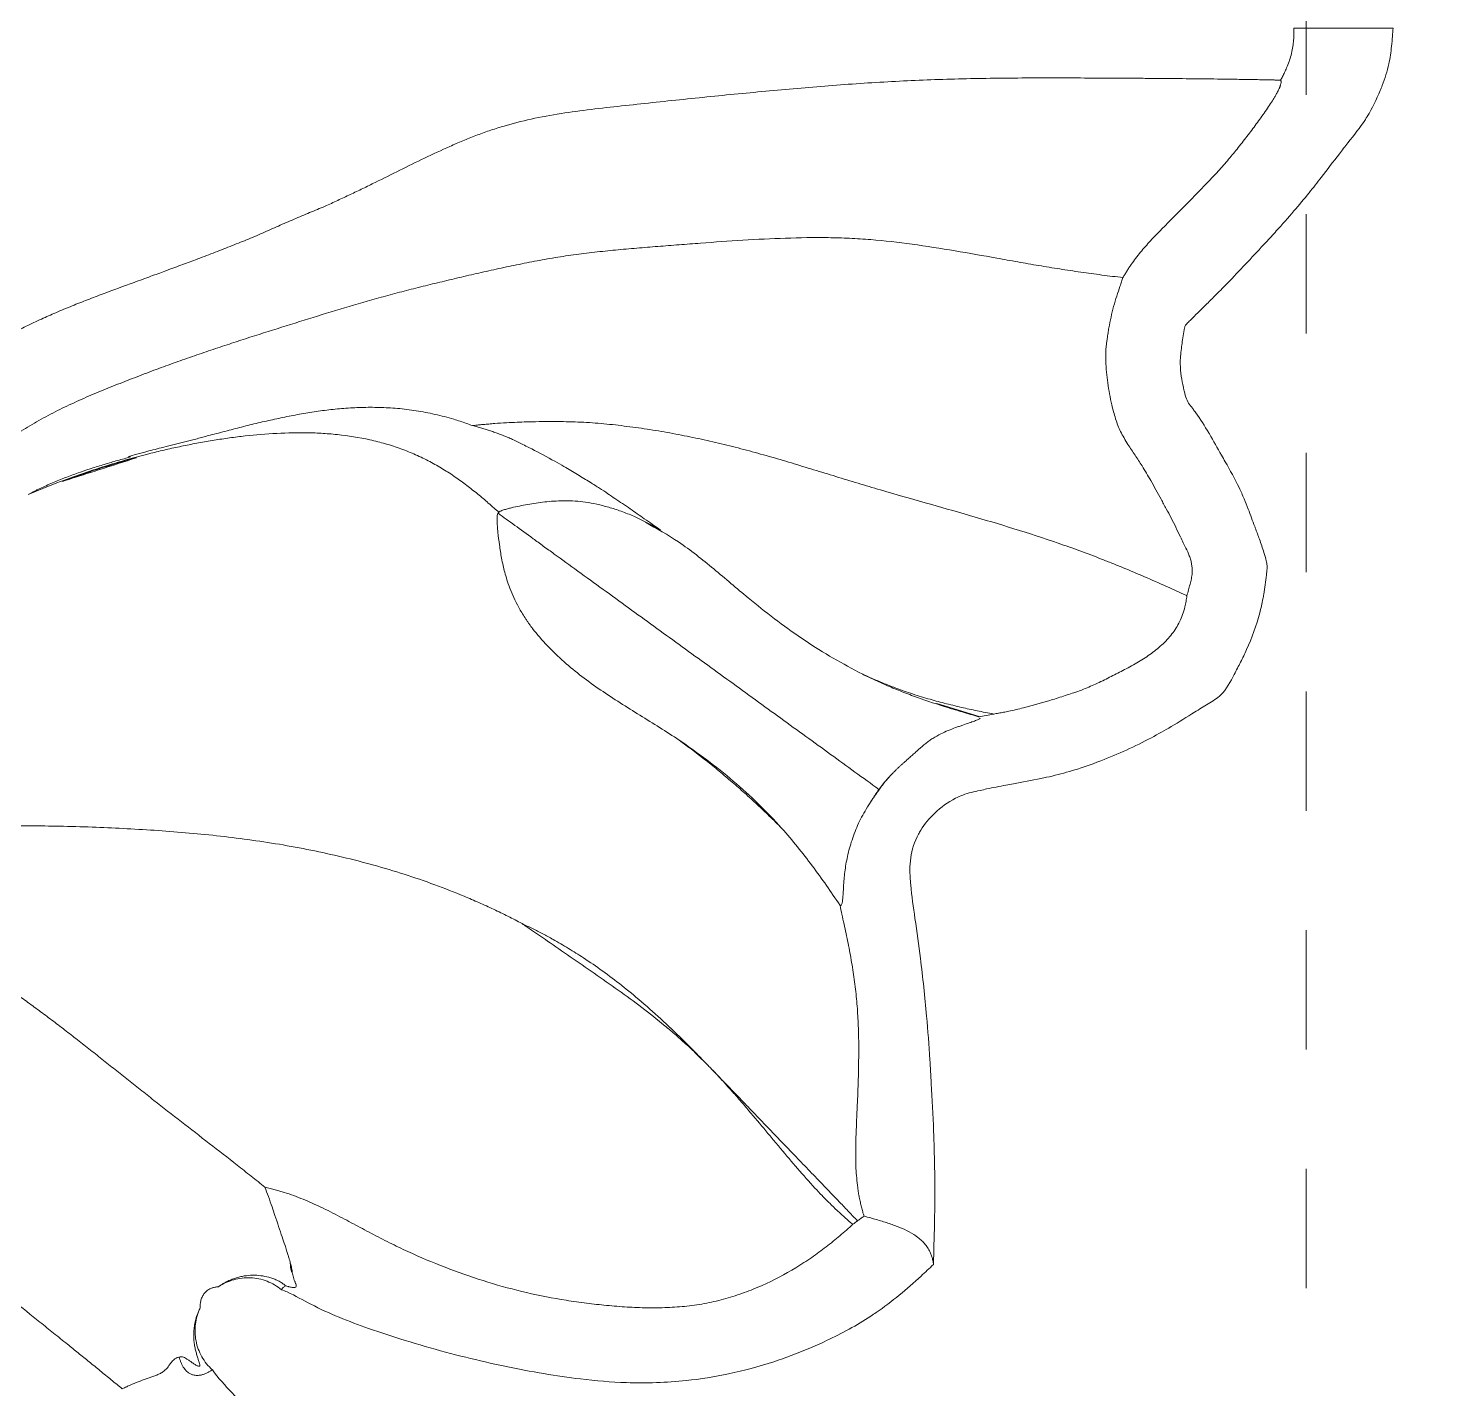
# Model space of a CAD drawing. Header units: millimetres. Extents: x 54 to 1314, y 20 to 614.
# Drawn here: x 416.038 to 417.217, y 187.23 to 188.37 of the extents above; entities that cross this region are included whole.
import ezdxf

# ---------------------------------------------------------------- set-up
doc = ezdxf.new("R2010")
doc.units = ezdxf.units.MM
doc.linetypes.add('CENTER2', pattern=[1.125, 0.75, -0.125, 0.125, -0.125])
for name, color, linetype, lineweight in [('A_РАЗМ.ОСНОВНЫЕ', 4, 'Continuous', 13), ('А_ШТУКАТУРКА ФАСАД', 7, 'Continuous', 15), ('ОСИ', 40, 'CENTER2', 18)]:
    doc.layers.add(name, color=color, linetype=linetype, lineweight=lineweight)

# ---------------------------------------------------------------- blocks, each defined once
blk = doc.blocks.new('Филенка')
at = {"layer": 'А_ШТУКАТУРКА ФАСАД', "lineweight": 9}
blk.add_line((-1.4905, 0.0506), (-1.526, 0.0396), dxfattribs=at)
at = {"layer": 'А_ШТУКАТУРКА ФАСАД', "lineweight": 15}
for radius in [3.1268, 2.8768]:
    blk.add_arc((0.6268, 0.6166), radius, 137.6514, 222.3486, dxfattribs=at)
at = {"layer": 'А_ШТУКАТУРКА ФАСАД', "lineweight": 9}
for points, degree in [([(-1.7899, 0.6166), (-1.8175, 0.6166), (-1.8452, 0.6166), (-1.8729, 0.6166)], 3), ([(-1.7779, 0.5667), (-1.7778, 0.5667), (-1.7778, 0.5667), (-1.7778, 0.5667)], 3), ([(-1.7779, 0.5667), (-1.7778, 0.5667), (-1.7778, 0.5667), (-1.7778, 0.5667)], 3), ([(-0.8149, 0.2572), (-0.8143, 0.2573), (-0.8137, 0.2574), (-0.8131, 0.2575)], 3), ([(-1.5259, 0.0392), (-1.5256, 0.0395)], 1), ([(-1.2989, -0.2528), (-1.2999, -0.2538), (-1.3009, -0.2548), (-1.3019, -0.2558)], 3), ([(-1.4203, -0.3859), (-1.4215, -0.3849), (-1.4228, -0.384), (-1.4241, -0.383)], 3)]:
    blk.add_open_spline(points, degree=degree, dxfattribs=at)
for points, knots in [([(-1.4878, -0.4195), (-1.488, -0.4083), (-1.489, -0.3809), (-1.489, -0.3437), (-1.4879, -0.3043), (-1.4864, -0.2745), (-1.4845, -0.2424), (-1.4819, -0.2074), (-1.4776, -0.1679), (-1.4726, -0.1313), (-1.4694, -0.1099), (-1.468, -0.093), (-1.4676, -0.0783), (-1.4723, -0.0638), (-1.4795, -0.0513), (-1.489, -0.0401), (-1.5017, -0.0307), (-1.5149, -0.0249), (-1.5238, -0.0229), (-1.5359, -0.0203), (-1.5452, -0.0185), (-1.5603, -0.0157), (-1.5717, -0.0136), (-1.5874, -0.0103), (-1.6043, -0.0059), (-1.6341, 0.0042), (-1.6625, 0.0173), (-1.6883, 0.0318), (-1.7038, 0.0416), (-1.7178, 0.0503), (-1.7315, 0.0584), (-1.7384, 0.0724), (-1.7452, 0.0853), (-1.7534, 0.1019), (-1.7598, 0.1197), (-1.7634, 0.1356), (-1.7653, 0.1461), (-1.7662, 0.1537), (-1.7672, 0.1618), (-1.7676, 0.1657), (-1.7664, 0.1712), (-1.7643, 0.1786), (-1.7612, 0.1877), (-1.7585, 0.1949), (-1.7553, 0.2033), (-1.7524, 0.2115), (-1.7481, 0.2224), (-1.7419, 0.2358), (-1.7353, 0.2479), (-1.7268, 0.2628), (-1.7223, 0.2709), (-1.7152, 0.2828), (-1.7109, 0.2897), (-1.7041, 0.2989), (-1.6997, 0.3042), (-1.6984, 0.3103), (-1.6971, 0.3158), (-1.6957, 0.3225), (-1.6947, 0.3304), (-1.6945, 0.3395), (-1.6952, 0.3462), (-1.6966, 0.3557), (-1.6975, 0.3616), (-1.6986, 0.3675), (-1.7006, 0.3694), (-1.7063, 0.375), (-1.7141, 0.3827), (-1.7243, 0.3928), (-1.7324, 0.401), (-1.7417, 0.4106), (-1.7526, 0.4222), (-1.7642, 0.4347), (-1.7772, 0.4488), (-1.7894, 0.4626), (-1.8019, 0.4776), (-1.8145, 0.4937), (-1.8252, 0.5077), (-1.8377, 0.5238), (-1.8459, 0.5339), (-1.8551, 0.5485), (-1.8597, 0.558), (-1.8656, 0.5729), (-1.8696, 0.5852), (-1.8715, 0.5991), (-1.8724, 0.6092), (-1.8727, 0.6142), (-1.8729, 0.6166)], [0.0134857, 0.0134857, 0.0134857, 0.0134857, 0.0383961, 0.0742828, 0.096119, 0.1258074, 0.1405451, 0.1675631, 0.2036312, 0.2286441, 0.2496525, 0.2516819, 0.2663195, 0.2818831, 0.2847681, 0.2982866, 0.3141235, 0.3190063, 0.3301525, 0.3342685, 0.3465107, 0.3511887, 0.3685452, 0.3721282, 0.3867491, 0.4071873, 0.4415592, 0.4556113, 0.4727827, 0.4825484, 0.4921238, 0.5073108, 0.5159219, 0.5245095, 0.5486707, 0.5575349, 0.560417, 0.5725453, 0.5744716, 0.5783882, 0.5813502, 0.5867596, 0.5953437, 0.6028966, 0.6037503, 0.6152961, 0.6221993, 0.6298354, 0.6480062, 0.6527425, 0.6678374, 0.6686375, 0.6834728, 0.6859329, 0.6938684, 0.6984981, 0.6995281, 0.7064549, 0.7137643, 0.7169888, 0.7266794, 0.7285593, 0.7383691, 0.7403083, 0.7413677, 0.744244, 0.7579655, 0.7657337, 0.7763933, 0.7834651, 0.7953823, 0.811743, 0.8214032, 0.8379184, 0.8526378, 0.8647352, 0.8832087, 0.8918544, 0.909974, 0.9120381, 0.9300825, 0.9334375, 0.9474723, 0.958533, 0.9646904, 0.9698079, 0.9698079, 0.9698079, 0.9698079]), ([(-1.7787, 0.5729), (-1.7792, 0.5739), (-1.7804, 0.576), (-1.7821, 0.5795), (-1.7839, 0.5836), (-1.7858, 0.5884), (-1.7875, 0.594), (-1.7888, 0.5996), (-1.7895, 0.6052), (-1.7899, 0.6108), (-1.7899, 0.6146), (-1.7899, 0.6166)], [0, 0, 0, 0, 0.076839, 0.160042, 0.249463, 0.375131, 0.500919, 0.633773, 0.74989, 0.870935, 1, 1, 1, 1]), ([(-1.7778, 0.5667), (-1.7779, 0.5669), (-1.7781, 0.5674), (-1.7783, 0.568), (-1.7785, 0.5687), (-1.7787, 0.5694), (-1.779, 0.5702), (-1.7791, 0.5713), (-1.7791, 0.5721), (-1.7789, 0.5726), (-1.7787, 0.5728), (-1.7787, 0.5729)], [0, 0, 0, 0, 0.062675, 0.125333, 0.188134, 0.251237, 0.373465, 0.500744, 0.7515, 0.872101, 1, 1, 1, 1]), ([(-1.7787, 0.5729), (-1.7776, 0.5729), (-1.7755, 0.573), (-1.7723, 0.5731), (-1.7689, 0.5731), (-1.7646, 0.5732), (-1.759, 0.5734), (-1.7502, 0.5735), (-1.7391, 0.5737), (-1.7215, 0.5739), (-1.6996, 0.5742), (-1.6778, 0.5743), (-1.6603, 0.5745), (-1.6428, 0.5746), (-1.6209, 0.5747), (-1.5946, 0.5748), (-1.5683, 0.5748), (-1.5419, 0.5746), (-1.5154, 0.5742), (-1.489, 0.5734), (-1.4626, 0.5723), (-1.4362, 0.5708), (-1.401, 0.5684), (-1.3571, 0.5646), (-1.3045, 0.5596), (-1.2609, 0.555), (-1.2264, 0.5513), (-1.2008, 0.5485), (-1.1755, 0.5451), (-1.1507, 0.5406), (-1.1308, 0.5355), (-1.1155, 0.5306), (-1.1043, 0.5265), (-1.0933, 0.5221), (-1.0789, 0.5159), (-1.0613, 0.5077), (-1.0406, 0.4974), (-1.0234, 0.4889), (-1.0096, 0.4821), (-0.9991, 0.4771), (-0.9903, 0.473), (-0.9833, 0.4697), (-0.9797, 0.468), (-0.9779, 0.4672)], [0, 0, 0, 0, 0.003664, 0.007499, 0.011508, 0.015695, 0.022965, 0.031376, 0.047064, 0.062758, 0.094152, 0.125548, 0.141246, 0.156945, 0.18834, 0.219733, 0.251132, 0.282545, 0.313936, 0.345308, 0.376671, 0.408031, 0.439394, 0.502147, 0.564852, 0.627221, 0.658384, 0.689631, 0.720823, 0.75244, 0.783447, 0.79887, 0.814276, 0.829687, 0.845117, 0.876049, 0.907062, 0.938097, 0.953601, 0.969089, 0.984556, 0.992336, 1, 1, 1, 1]), ([(-1.7779, 0.5667), (-1.7778, 0.5666), (-1.7777, 0.5663), (-1.7776, 0.5661), (-1.7775, 0.566)], [0, 0, 0, 0, 0.498178, 1, 1, 1, 1]), ([(-1.6466, 0.4075), (-1.6471, 0.4084), (-1.6482, 0.4102), (-1.6499, 0.4129), (-1.6516, 0.4157), (-1.654, 0.4192), (-1.6572, 0.4236), (-1.6625, 0.4303), (-1.6698, 0.4386), (-1.683, 0.4522), (-1.6989, 0.468), (-1.7142, 0.4836), (-1.7254, 0.4955), (-1.734, 0.5052), (-1.7424, 0.5154), (-1.7491, 0.524), (-1.7545, 0.531), (-1.7583, 0.5362), (-1.7621, 0.5414), (-1.7659, 0.5467), (-1.7694, 0.5519), (-1.7721, 0.5561), (-1.774, 0.5593), (-1.7752, 0.5614), (-1.7762, 0.5632), (-1.7769, 0.5647), (-1.7773, 0.5656), (-1.7775, 0.566)], [0, 0, 0, 0, 0.015428, 0.030983, 0.046672, 0.062499, 0.092934, 0.124659, 0.184756, 0.249727, 0.392414, 0.499661, 0.56038, 0.624761, 0.685355, 0.749945, 0.781247, 0.812535, 0.843812, 0.875121, 0.908038, 0.937245, 0.953389, 0.968423, 0.979266, 0.989772, 1, 1, 1, 1]), ([(-0.9189, 0.4418), (-0.9212, 0.4428), (-0.9256, 0.4448), (-0.9322, 0.4478), (-0.9388, 0.4507), (-0.9454, 0.4536), (-0.9519, 0.4564), (-0.9585, 0.4592), (-0.965, 0.4619), (-0.9715, 0.4646), (-0.9758, 0.4663), (-0.9779, 0.4672)], [0, 0, 0, 0, 0.111234, 0.222406, 0.333529, 0.444616, 0.555682, 0.666738, 0.7778, 0.888883, 1, 1, 1, 1]), ([(-1.6466, 0.4075), (-1.6437, 0.4078), (-1.6377, 0.4085), (-1.6259, 0.41), (-1.6112, 0.412), (-1.5936, 0.4147), (-1.576, 0.4175), (-1.5584, 0.4206), (-1.5351, 0.4248), (-1.5056, 0.4301), (-1.4704, 0.4356), (-1.4409, 0.439), (-1.4174, 0.4405), (-1.3936, 0.4412), (-1.3637, 0.4407), (-1.3281, 0.4389), (-1.2984, 0.4368), (-1.2747, 0.435), (-1.2599, 0.4338), (-1.248, 0.4329), (-1.2362, 0.4319), (-1.2214, 0.4306), (-1.2037, 0.4288), (-1.1861, 0.4266), (-1.1686, 0.4239), (-1.1541, 0.4213), (-1.1427, 0.419), (-1.1341, 0.4173), (-1.1256, 0.4155), (-1.1144, 0.413), (-1.1005, 0.4099), (-1.0841, 0.406), (-1.068, 0.4021), (-1.0521, 0.3982), (-1.0364, 0.3941), (-1.0158, 0.3885), (-0.9905, 0.3811), (-0.9604, 0.3718), (-0.9303, 0.3623), (-0.9049, 0.3542), (-0.8842, 0.3473), (-0.8685, 0.342), (-0.8526, 0.3364), (-0.8366, 0.3306), (-0.8204, 0.3244), (-0.8041, 0.3181), (-0.7878, 0.3115), (-0.7743, 0.3057), (-0.7636, 0.3008), (-0.753, 0.2957), (-0.74, 0.2889), (-0.7249, 0.28), (-0.7097, 0.2697), (-0.6974, 0.2599), (-0.6875, 0.251), (-0.6792, 0.2427), (-0.6699, 0.233), (-0.6591, 0.2212), (-0.6477, 0.2089), (-0.6371, 0.1979), (-0.6283, 0.1891), (-0.6215, 0.1825), (-0.6155, 0.1767), (-0.612, 0.1731), (-0.6103, 0.1715)], [0, 0, 0, 0, 0.00786, 0.015636, 0.031274, 0.046908, 0.062542, 0.078178, 0.093815, 0.125088, 0.157061, 0.187594, 0.203058, 0.218862, 0.250071, 0.281257, 0.312459, 0.32807, 0.343684, 0.35149, 0.359295, 0.374905, 0.39052, 0.406124, 0.421704, 0.437282, 0.445078, 0.452885, 0.4607, 0.468509, 0.484125, 0.499756, 0.515387, 0.531018, 0.54664, 0.562255, 0.593488, 0.624733, 0.655977, 0.687224, 0.702828, 0.718417, 0.734012, 0.749639, 0.765283, 0.780929, 0.796575, 0.812217, 0.820041, 0.82785, 0.843404, 0.858889, 0.874346, 0.892064, 0.900845, 0.909973, 0.923477, 0.936982, 0.953343, 0.968492, 0.977963, 0.986496, 0.993717, 1, 1, 1, 1]), ([(-0.9189, 0.4418), (-0.9167, 0.4409), (-0.9122, 0.4391), (-0.9053, 0.4363), (-0.8983, 0.4336), (-0.8913, 0.4308), (-0.8841, 0.428), (-0.8768, 0.4252), (-0.8678, 0.4218), (-0.8568, 0.4177), (-0.8443, 0.4131), (-0.8313, 0.4083), (-0.814, 0.402), (-0.7963, 0.3955), (-0.7789, 0.3889), (-0.7657, 0.3837), (-0.7528, 0.3783), (-0.7399, 0.3726), (-0.7275, 0.3668), (-0.7192, 0.3626), (-0.7151, 0.3605)], [0, 0, 0, 0, 0.0345212, 0.0694187, 0.1046823, 0.140302, 0.1762681, 0.2125717, 0.2492041, 0.3099406, 0.3747576, 0.4325005, 0.5001896, 0.6250362, 0.6873638, 0.7496986, 0.8162752, 0.8745835, 0.9384922, 1, 1, 1, 1]), ([(-1.7002, 0.1408), (-1.7006, 0.1425), (-1.7014, 0.1457), (-1.7028, 0.1504), (-1.704, 0.1551), (-1.7046, 0.1595), (-1.7046, 0.1635), (-1.7042, 0.1672), (-1.7034, 0.1708), (-1.7019, 0.1754), (-1.6996, 0.1802), (-1.697, 0.1854), (-1.6942, 0.1913), (-1.6909, 0.1982), (-1.687, 0.2061), (-1.6828, 0.2139), (-1.6785, 0.2217), (-1.6742, 0.2296), (-1.669, 0.239), (-1.6633, 0.2487), (-1.6567, 0.2587), (-1.6515, 0.2664), (-1.6475, 0.273), (-1.6446, 0.2783), (-1.6422, 0.2836), (-1.6404, 0.2892), (-1.6387, 0.295), (-1.6369, 0.3019), (-1.6353, 0.31), (-1.6337, 0.3191), (-1.6327, 0.3283), (-1.6323, 0.3355), (-1.6322, 0.3406), (-1.6321, 0.3437), (-1.6321, 0.3467), (-1.6325, 0.3497), (-1.6329, 0.3528), (-1.6334, 0.3566), (-1.634, 0.3608), (-1.635, 0.3669), (-1.6365, 0.3744), (-1.6387, 0.3834), (-1.6413, 0.392), (-1.6434, 0.3982), (-1.6447, 0.4021), (-1.6454, 0.404), (-1.646, 0.4058), (-1.6464, 0.4069), (-1.6466, 0.4075)], [0, 0, 0, 0, 0.018466, 0.036412, 0.053863, 0.070971, 0.084622, 0.097247, 0.110116, 0.123774, 0.148279, 0.165876, 0.185006, 0.21552, 0.24622, 0.275974, 0.307538, 0.338366, 0.368853, 0.417947, 0.454849, 0.491891, 0.51388, 0.534318, 0.553183, 0.57389, 0.594641, 0.615442, 0.647172, 0.678908, 0.710309, 0.742207, 0.752952, 0.763555, 0.773954, 0.783837, 0.794559, 0.806192, 0.823634, 0.838403, 0.870572, 0.902814, 0.935216, 0.967458, 0.9757, 0.983724, 0.991892, 1, 1, 1, 1]), ([(-0.8672, 0.2715), (-0.8688, 0.2719), (-0.872, 0.2728), (-0.8768, 0.2741), (-0.8823, 0.2756), (-0.8887, 0.2772), (-0.8981, 0.2797), (-0.9097, 0.2827), (-0.9236, 0.2861), (-0.9374, 0.2892), (-0.9512, 0.292), (-0.9652, 0.2945), (-0.9793, 0.2965), (-0.9936, 0.2979), (-1.0083, 0.2988), (-1.0233, 0.2988), (-1.0386, 0.298), (-1.0516, 0.2964), (-1.0621, 0.2946), (-1.0701, 0.2929), (-1.078, 0.291), (-1.085, 0.289), (-1.0911, 0.2871), (-1.0964, 0.2853), (-1.0998, 0.2841), (-1.1015, 0.2834)], [0, 0, 0, 0, 0.020338, 0.041169, 0.062498, 0.09306, 0.124962, 0.187454, 0.249989, 0.312491, 0.374941, 0.437348, 0.499746, 0.562218, 0.624919, 0.687468, 0.749673, 0.811911, 0.843634, 0.874684, 0.906274, 0.937393, 0.958516, 0.979379, 1, 1, 1, 1]), ([(-1.1015, 0.2834), (-1.1024, 0.2835), (-1.1043, 0.2838), (-1.1074, 0.2841), (-1.111, 0.2844), (-1.1153, 0.2848), (-1.1217, 0.2853), (-1.1297, 0.2858), (-1.1411, 0.2864), (-1.1531, 0.2867), (-1.166, 0.2869), (-1.1803, 0.2868), (-1.1971, 0.2862), (-1.2132, 0.2849), (-1.2261, 0.2834), (-1.239, 0.2818), (-1.255, 0.2794), (-1.2742, 0.276), (-1.2933, 0.2721), (-1.3123, 0.2677), (-1.3312, 0.2629), (-1.35, 0.2577), (-1.3656, 0.2531), (-1.378, 0.2493), (-1.3904, 0.2455), (-1.406, 0.2408), (-1.4246, 0.2351), (-1.4495, 0.2277), (-1.4807, 0.2188), (-1.5181, 0.2082), (-1.5553, 0.1972), (-1.5861, 0.1872), (-1.6105, 0.1785), (-1.6256, 0.1728), (-1.6377, 0.168), (-1.6497, 0.1631), (-1.6649, 0.1567), (-1.6827, 0.1489), (-1.6945, 0.1434), (-1.7002, 0.1408)], [0, 0, 0, 0, 0.004614, 0.009856, 0.015717, 0.022939, 0.031328, 0.047806, 0.062442, 0.087356, 0.106081, 0.124846, 0.156106, 0.187308, 0.202909, 0.218515, 0.249754, 0.281008, 0.312241, 0.343475, 0.374728, 0.405978, 0.437215, 0.452832, 0.468447, 0.499674, 0.530902, 0.562139, 0.624669, 0.687198, 0.749709, 0.812218, 0.843491, 0.874792, 0.890448, 0.9061, 0.937398, 0.969885, 1, 1, 1, 1]), ([(-1.1015, 0.2834), (-1.1028, 0.2831), (-1.1054, 0.2824), (-1.1092, 0.2813), (-1.1129, 0.2802), (-1.1166, 0.279), (-1.1203, 0.2777), (-1.124, 0.2764), (-1.1277, 0.275), (-1.1302, 0.274), (-1.1314, 0.2735)], [0, 0, 0, 0, 0.13147, 0.259157, 0.383114, 0.503397, 0.628773, 0.75271, 0.875395, 1, 1, 1, 1]), ([(-1.1314, 0.2735), (-1.1326, 0.273), (-1.1359, 0.2714), (-1.1425, 0.2682), (-1.1544, 0.2623), (-1.1667, 0.2557), (-1.1794, 0.2485), (-1.1893, 0.2426), (-1.1992, 0.2365), (-1.2054, 0.2326), (-1.208, 0.2309)], [0, 0, 0, 0, 0.04432, 0.125, 0.249998, 0.499986, 0.600894, 0.749991, 0.893058, 1, 1, 1, 1]), ([(-1.1236, 0.2108), (-1.1223, 0.212), (-1.1193, 0.2146), (-1.1149, 0.2184), (-1.1104, 0.2224), (-1.1044, 0.2273), (-1.0967, 0.2334), (-1.0871, 0.2404), (-1.0768, 0.2471), (-1.0658, 0.2534), (-1.054, 0.2591), (-1.0416, 0.2641), (-1.0287, 0.2683), (-1.011, 0.2728), (-0.9928, 0.2757), (-0.9746, 0.2771), (-0.9565, 0.2777), (-0.9341, 0.277), (-0.9121, 0.275), (-0.8947, 0.2727), (-0.8817, 0.2707), (-0.8688, 0.2684), (-0.8559, 0.2658), (-0.8431, 0.263), (-0.826, 0.2588), (-0.8088, 0.2541), (-0.7918, 0.2489), (-0.779, 0.2447), (-0.7665, 0.2403), (-0.7553, 0.2362), (-0.7456, 0.2324), (-0.7373, 0.2291), (-0.7319, 0.2268), (-0.7292, 0.2256)], [0, 0, 0, 0, 0.014024, 0.03109, 0.046629, 0.062155, 0.093162, 0.124129, 0.155151, 0.186419, 0.218306, 0.249558, 0.280944, 0.312577, 0.375476, 0.406858, 0.438394, 0.501369, 0.563891, 0.595095, 0.62629, 0.657489, 0.688704, 0.719944, 0.751221, 0.813935, 0.846018, 0.876546, 0.908013, 0.938492, 0.95922, 0.979717, 1, 1, 1, 1]), ([(-0.8131, 0.2575), (-0.8147, 0.258), (-0.8178, 0.2588), (-0.8224, 0.2601), (-0.8277, 0.2615), (-0.8338, 0.2631), (-0.8412, 0.265), (-0.8494, 0.2671), (-0.8583, 0.2693), (-0.8642, 0.2708), (-0.8672, 0.2715)], [0, 0, 0, 0, 0.085676, 0.168991, 0.249981, 0.374035, 0.499966, 0.661372, 0.827994, 1, 1, 1, 1]), ([(-0.758, 0.2367), (-0.7607, 0.2376), (-0.7659, 0.2392), (-0.7763, 0.2425), (-0.7866, 0.2458), (-0.7969, 0.2491), (-0.8047, 0.2516), (-0.8123, 0.254), (-0.8174, 0.2556), (-0.8198, 0.2564)], [0, 0, 0, 0, 0.129522, 0.249843, 0.499695, 0.627383, 0.749823, 0.87716, 1, 1, 1, 1]), ([(-0.8195, 0.2565), (-0.8179, 0.256), (-0.8145, 0.2551), (-0.8094, 0.2536), (-0.8034, 0.2519), (-0.7965, 0.2498), (-0.7862, 0.2465), (-0.7762, 0.2432), (-0.766, 0.2396), (-0.7609, 0.2377), (-0.758, 0.2367)], [0, 0, 0, 0, 0.080378, 0.163747, 0.250114, 0.371309, 0.500199, 0.750104, 0.858993, 1, 1, 1, 1]), ([(-0.7292, 0.2256), (-0.7299, 0.2261), (-0.7315, 0.2269), (-0.734, 0.2282), (-0.7365, 0.2295), (-0.7399, 0.2311), (-0.7443, 0.2332), (-0.7513, 0.2362), (-0.7602, 0.2399), (-0.7699, 0.2434), (-0.7771, 0.2459), (-0.7844, 0.2483), (-0.7912, 0.2504), (-0.7985, 0.2526), (-0.804, 0.2542), (-0.8095, 0.2557), (-0.8131, 0.2567), (-0.8149, 0.2572)], [0, 0, 0, 0, 0.029388, 0.060018, 0.091896, 0.12503, 0.184879, 0.250116, 0.375224, 0.500251, 0.583546, 0.625185, 0.750079, 0.814725, 0.874988, 0.939027, 1, 1, 1, 1]), ([(-1.208, 0.2309), (-1.2103, 0.2294), (-1.2146, 0.2266), (-1.221, 0.2222), (-1.2273, 0.218), (-1.2355, 0.2124), (-1.2461, 0.205), (-1.2546, 0.1991), (-1.2591, 0.1959)], [0, 0, 0, 0, 0.133311, 0.249974, 0.373626, 0.499931, 0.731693, 1, 1, 1, 1]), ([(-1.1236, 0.2108), (-1.1237, 0.2109), (-1.1239, 0.2111), (-1.1243, 0.2114), (-1.1248, 0.2117), (-1.1254, 0.212), (-1.1263, 0.2123), (-1.1275, 0.2128), (-1.1296, 0.2134), (-1.1324, 0.2142), (-1.1391, 0.2157), (-1.1471, 0.2173), (-1.1565, 0.2188), (-1.1639, 0.2197), (-1.1714, 0.2203), (-1.1792, 0.2205), (-1.1874, 0.2203), (-1.1962, 0.2194), (-1.204, 0.218), (-1.2106, 0.2164), (-1.2173, 0.2146), (-1.226, 0.2118), (-1.2346, 0.2084), (-1.2412, 0.2054), (-1.2457, 0.2032), (-1.2502, 0.2009), (-1.2546, 0.1985), (-1.2576, 0.1968), (-1.2591, 0.1959)], [0, 0, 0, 0, 0.005389, 0.010677, 0.015866, 0.023476, 0.03155, 0.045688, 0.06281, 0.094064, 0.125332, 0.25048, 0.313045, 0.375614, 0.441279, 0.500761, 0.563355, 0.625865, 0.688427, 0.719717, 0.750974, 0.814111, 0.875472, 0.900841, 0.925916, 0.950758, 0.975431, 1, 1, 1, 1]), ([(-1.1229, 0.21), (-1.1321, 0.2033), (-1.1414, 0.1966), (-1.1551, 0.1867), (-1.1579, 0.1846), (-1.1638, 0.1803), (-1.173, 0.1737), (-1.1897, 0.1616), (-1.2038, 0.1513), (-1.218, 0.1411), (-1.2251, 0.1359), (-1.2463, 0.1205), (-1.2675, 0.1051), (-1.2888, 0.0897), (-1.303, 0.0794), (-1.3101, 0.0743), (-1.3314, 0.0588), (-1.3599, 0.0381), (-1.3879, 0.0179), (-1.4153, -0.002), (-1.4288, -0.0118), (-1.4421, -0.0214)], [0, 0, 0, 0, 0.125, 0.125, 0.15625, 0.15625, 0.1875, 0.25, 0.3125, 0.3125, 0.375, 0.375, 0.5, 0.5625, 0.5625, 0.625, 0.625, 0.75, 0.875, 0.875, 1, 1, 1, 1]), ([(-1.425, 0.0769), (-1.4169, 0.0813), (-1.4005, 0.09), (-1.3771, 0.1051), (-1.3544, 0.1214), (-1.33, 0.141), (-1.3039, 0.1633), (-1.2759, 0.1859), (-1.2559, 0.1971), (-1.2465, 0.2024)], [0, 0, 0, 0, 0.126517, 0.253536, 0.381363, 0.509396, 0.682071, 0.851871, 1, 1, 1, 1]), ([(-1.1518, 0.1133), (-1.1512, 0.1141), (-1.1501, 0.1156), (-1.1485, 0.1178), (-1.147, 0.12), (-1.145, 0.123), (-1.1427, 0.1267), (-1.1394, 0.1325), (-1.1359, 0.1395), (-1.1327, 0.1472), (-1.1303, 0.1542), (-1.1285, 0.1605), (-1.127, 0.1665), (-1.1255, 0.1742), (-1.124, 0.1835), (-1.1229, 0.1924), (-1.1223, 0.1991), (-1.1221, 0.2031), (-1.122, 0.2061), (-1.1222, 0.2081), (-1.1226, 0.2095), (-1.1231, 0.2103), (-1.1234, 0.2106), (-1.1236, 0.2108)], [0, 0, 0, 0, 0.016003, 0.03179, 0.047379, 0.062788, 0.094276, 0.125819, 0.187359, 0.251176, 0.313824, 0.376113, 0.433568, 0.500782, 0.625806, 0.750751, 0.813206, 0.875691, 0.906994, 0.93837, 0.969335, 0.982723, 1, 1, 1, 1]), ([(-1.5383, 0.0417), (-1.5397, 0.042), (-1.5424, 0.0424), (-1.5465, 0.0432), (-1.5515, 0.0442), (-1.557, 0.0454), (-1.5693, 0.0484), (-1.5815, 0.0519), (-1.5937, 0.0557), (-1.5997, 0.0577), (-1.6057, 0.0596), (-1.6119, 0.0618), (-1.6179, 0.0642), (-1.6238, 0.0669), (-1.6296, 0.0696), (-1.6371, 0.0734), (-1.6467, 0.0783), (-1.6582, 0.0844), (-1.6692, 0.0914), (-1.6793, 0.0994), (-1.6865, 0.1071), (-1.6912, 0.1138), (-1.6942, 0.1193), (-1.6967, 0.1252), (-1.6982, 0.1301), (-1.6991, 0.1338), (-1.6995, 0.1362), (-1.6998, 0.1386), (-1.7001, 0.1401), (-1.7002, 0.1408)], [0, 0, 0, 0, 0.019995, 0.040849, 0.062567, 0.094539, 0.125096, 0.249336, 0.280731, 0.311245, 0.340723, 0.373161, 0.405796, 0.435303, 0.467203, 0.497983, 0.558113, 0.623755, 0.686706, 0.749256, 0.812111, 0.843445, 0.874713, 0.909172, 0.94655, 0.959324, 0.973269, 0.986924, 1, 1, 1, 1]), ([(-1.1518, 0.1133), (-1.1556, 0.1084), (-1.1598, 0.1036), (-1.1687, 0.0942), (-1.1734, 0.0898), (-1.1879, 0.0769), (-1.1982, 0.0692), (-1.2197, 0.0545), (-1.2307, 0.0476), (-1.2473, 0.0373), (-1.2528, 0.0339), (-1.2638, 0.027), (-1.2693, 0.0234), (-1.2747, 0.0198)], [0, 0, 0, 0, 0.125, 0.125, 0.25, 0.25, 0.5, 0.5, 0.75, 0.75, 0.875, 0.875, 1, 1, 1, 1]), ([(-1.5383, 0.0417), (-1.536, 0.0422), (-1.5313, 0.043), (-1.5245, 0.0444), (-1.5178, 0.0458), (-1.5086, 0.0479), (-1.497, 0.0507), (-1.4828, 0.0546), (-1.4686, 0.059), (-1.4557, 0.0636), (-1.4444, 0.0681), (-1.4346, 0.0723), (-1.4282, 0.0754), (-1.425, 0.0769)], [0, 0, 0, 0, 0.060399, 0.119352, 0.176864, 0.232942, 0.356917, 0.47604, 0.605317, 0.730741, 0.821644, 0.911367, 1, 1, 1, 1]), ([(-1.425, 0.0769), (-1.4266, 0.0761), (-1.4298, 0.0744), (-1.4347, 0.0721), (-1.4396, 0.0698), (-1.4445, 0.0676), (-1.4517, 0.0644), (-1.4616, 0.0603), (-1.4784, 0.054), (-1.4953, 0.0485), (-1.5124, 0.0433), (-1.521, 0.0408), (-1.5256, 0.0395)], [0, 0, 0, 0, 0.0505816, 0.10088, 0.1509044, 0.2006639, 0.2501678, 0.371761, 0.4997111, 0.7495485, 0.866863, 1, 1, 1, 1]), ([(-1.5256, 0.0395), (-1.5277, 0.0398), (-1.532, 0.0406), (-1.5362, 0.0413), (-1.5383, 0.0417)], [0, 0, 0, 0, 0.499151, 1, 1, 1, 1]), ([(-1.4508, -0.0108), (-1.4514, -0.0102), (-1.4526, -0.0089), (-1.4544, -0.0071), (-1.4562, -0.0053), (-1.4579, -0.0036), (-1.4597, -0.002), (-1.4614, -0.0004), (-1.4637, 0.0016), (-1.4663, 0.0039), (-1.4694, 0.0067), (-1.4724, 0.0094), (-1.4763, 0.0129), (-1.4802, 0.0162), (-1.4842, 0.0193), (-1.4883, 0.0221), (-1.4937, 0.0251), (-1.5002, 0.028), (-1.5054, 0.03), (-1.5094, 0.0314), (-1.5134, 0.0328), (-1.5178, 0.0343), (-1.5216, 0.0356), (-1.5239, 0.0366), (-1.5254, 0.0372), (-1.5264, 0.0377), (-1.5268, 0.0381), (-1.527, 0.0382)], [0, 0, 0, 0, 0.021343, 0.042345, 0.063008, 0.083326, 0.103293, 0.122901, 0.142143, 0.178221, 0.213563, 0.248631, 0.285087, 0.356177, 0.389917, 0.427369, 0.501519, 0.570568, 0.641847, 0.678389, 0.713337, 0.787878, 0.856829, 0.893735, 0.929707, 0.965029, 1, 1, 1, 1]), ([(-1.2747, 0.0198), (-1.2766, 0.0183), (-1.2805, 0.0155), (-1.2863, 0.0112), (-1.2918, 0.0069), (-1.2992, 0.0012), (-1.3083, -0.0062), (-1.3191, -0.0153), (-1.3298, -0.0246), (-1.3401, -0.0341), (-1.3505, -0.044), (-1.3572, -0.0506), (-1.3607, -0.0541)], [0, 0, 0, 0, 0.064735, 0.127948, 0.189644, 0.24983, 0.375026, 0.499484, 0.622956, 0.749423, 0.870781, 1, 1, 1, 1]), ([(-1.2747, 0.0198), (-1.2904, 0.0092), (-1.3056, -0.0022), (-1.3344, -0.0267), (-1.348, -0.0399), (-1.3607, -0.0541)], [0, 0, 0, 0, 0.5, 0.5, 1, 1, 1, 1]), ([(-1.4347, -0.0328), (-1.4353, -0.0318), (-1.4365, -0.0299), (-1.4385, -0.0271), (-1.4404, -0.0243), (-1.4426, -0.0212), (-1.445, -0.0178), (-1.4478, -0.0142), (-1.4498, -0.012), (-1.4508, -0.0108)], [0, 0, 0, 0, 0.127261, 0.25295, 0.377163, 0.49996, 0.666371, 0.832882, 1, 1, 1, 1]), ([(-1.4421, -0.0214), (-1.4426, -0.0207), (-1.4437, -0.0192), (-1.4454, -0.0171), (-1.4472, -0.0149), (-1.449, -0.0128), (-1.4502, -0.0115), (-1.4508, -0.0108)], [0, 0, 0, 0, 0.199192, 0.398769, 0.598752, 0.799157, 1, 1, 1, 1]), ([(-1.4347, -0.0328), (-1.4351, -0.032), (-1.436, -0.0304), (-1.4375, -0.0281), (-1.4389, -0.0259), (-1.4405, -0.0236), (-1.4415, -0.0222), (-1.4421, -0.0214)], [0, 0, 0, 0, 0.2008, 0.401177, 0.601154, 0.800753, 1, 1, 1, 1]), ([(-1.4095, -0.1186), (-1.4099, -0.1188), (-1.4102, -0.1188), (-1.4107, -0.1182), (-1.411, -0.1177), (-1.4114, -0.1161), (-1.4115, -0.1151), (-1.4118, -0.1128), (-1.4119, -0.1114), (-1.4122, -0.1069), (-1.4123, -0.1034), (-1.4129, -0.0957), (-1.4133, -0.0916), (-1.4146, -0.0831), (-1.4154, -0.0787), (-1.4171, -0.0719), (-1.4177, -0.0696), (-1.4191, -0.065), (-1.4199, -0.0627), (-1.4224, -0.0556), (-1.4244, -0.051), (-1.429, -0.0418), (-1.4317, -0.0373), (-1.4347, -0.0328)], [0, 0, 0, 0, 0.0625, 0.0625, 0.125, 0.125, 0.1875, 0.1875, 0.25, 0.25, 0.375, 0.375, 0.5, 0.5, 0.625, 0.625, 0.6875, 0.6875, 0.75, 0.75, 0.875, 0.875, 1, 1, 1, 1]), ([(-1.3607, -0.0541), (-1.3697, -0.0641), (-1.3781, -0.0747), (-1.3943, -0.0963), (-1.402, -0.1074), (-1.4095, -0.1186)], [0, 0, 0, 0, 0.5, 0.5, 1, 1, 1, 1]), ([(-1.143, -0.1339), (-1.1411, -0.1328), (-1.1371, -0.1308), (-1.1312, -0.1277), (-1.1252, -0.1248), (-1.1192, -0.1219), (-1.1131, -0.1191), (-1.1069, -0.1163), (-1.1008, -0.1136), (-1.0885, -0.1084), (-1.0697, -0.1011), (-1.0445, -0.0924), (-1.0187, -0.0847), (-0.9926, -0.078), (-0.9661, -0.0722), (-0.931, -0.0657), (-0.8958, -0.061), (-0.8609, -0.0576), (-0.8261, -0.055), (-0.7909, -0.0532), (-0.7563, -0.0522), (-0.7302, -0.0519), (-0.7044, -0.0522), (-0.678, -0.0532), (-0.6559, -0.0557), (-0.6384, -0.0594), (-0.6256, -0.0633), (-0.6133, -0.0685), (-0.6037, -0.074), (-0.5963, -0.0788), (-0.5909, -0.0826), (-0.5864, -0.0859), (-0.5828, -0.0886), (-0.5792, -0.0912), (-0.5747, -0.0945), (-0.5693, -0.0983), (-0.5637, -0.1019), (-0.5579, -0.1053), (-0.552, -0.1085), (-0.547, -0.1111), (-0.543, -0.1131), (-0.539, -0.1151), (-0.5341, -0.1178), (-0.5284, -0.1214), (-0.5233, -0.1258), (-0.5191, -0.1311), (-0.5157, -0.1369), (-0.513, -0.1431), (-0.511, -0.1484), (-0.5095, -0.1527), (-0.5081, -0.157), (-0.5062, -0.1623), (-0.5038, -0.1686), (-0.5012, -0.1749), (-0.4984, -0.1811), (-0.4956, -0.1872), (-0.4927, -0.1933), (-0.4898, -0.1994), (-0.487, -0.2056), (-0.4835, -0.2139), (-0.4796, -0.2244), (-0.4763, -0.2374), (-0.4746, -0.2508), (-0.4744, -0.2644), (-0.4756, -0.2778), (-0.478, -0.2911), (-0.4811, -0.3041), (-0.4842, -0.3147), (-0.4868, -0.323), (-0.4895, -0.3313), (-0.4944, -0.3456), (-0.5048, -0.3738), (-0.5169, -0.4056), (-0.5282, -0.438), (-0.5349, -0.4585), (-0.5394, -0.473), (-0.542, -0.4813), (-0.5446, -0.4897), (-0.5478, -0.5001), (-0.5517, -0.5127), (-0.5557, -0.5252), (-0.5614, -0.5419), (-0.5689, -0.5626), (-0.579, -0.5871), (-0.5896, -0.6114), (-0.6004, -0.6358), (-0.6109, -0.6603), (-0.6192, -0.681), (-0.6257, -0.6976), (-0.6305, -0.71), (-0.6355, -0.7224), (-0.6406, -0.7347), (-0.6459, -0.747), (-0.6514, -0.7591), (-0.6571, -0.7712), (-0.6629, -0.7832), (-0.668, -0.7931), (-0.672, -0.8009), (-0.6762, -0.8088), (-0.6815, -0.8186), (-0.6879, -0.8303), (-0.6944, -0.8419), (-0.7032, -0.8574), (-0.7144, -0.8766), (-0.7258, -0.8958), (-0.7351, -0.911), (-0.7445, -0.9262), (-0.7612, -0.9526), (-0.781, -0.9823), (-0.8013, -1.0116), (-0.8143, -1.0297), (-0.8248, -1.0442), (-0.8327, -1.0549), (-0.8392, -1.0637), (-0.8445, -1.0708), (-0.8472, -1.0744), (-0.8487, -1.0763)], [0, 0, 0, 0, 0.003876, 0.007765, 0.011666, 0.015578, 0.019499, 0.023428, 0.027363, 0.031303, 0.046799, 0.062548, 0.078011, 0.093953, 0.109752, 0.125481, 0.156726, 0.172311, 0.187894, 0.219093, 0.235632, 0.250339, 0.26598, 0.281649, 0.297251, 0.305083, 0.312923, 0.320653, 0.328364, 0.332238, 0.336126, 0.340026, 0.341977, 0.343928, 0.347828, 0.351724, 0.355618, 0.359515, 0.363421, 0.367336, 0.369295, 0.371252, 0.375163, 0.379076, 0.38303, 0.386943, 0.39088, 0.394838, 0.398795, 0.400776, 0.402756, 0.406712, 0.410662, 0.414607, 0.418553, 0.422501, 0.426453, 0.430408, 0.434364, 0.438309, 0.446162, 0.454009, 0.461932, 0.46979, 0.477611, 0.485484, 0.49338, 0.501215, 0.505123, 0.509027, 0.516831, 0.532446, 0.563695, 0.579307, 0.594916, 0.602715, 0.606612, 0.610508, 0.618297, 0.626082, 0.633864, 0.641645, 0.657208, 0.672792, 0.688404, 0.703993, 0.719559, 0.735126, 0.742915, 0.750705, 0.758492, 0.766273, 0.774048, 0.781818, 0.789586, 0.797352, 0.80512, 0.809005, 0.81289, 0.820663, 0.828439, 0.836219, 0.844001, 0.859577, 0.875166, 0.882966, 0.89077, 0.906374, 0.937582, 0.953188, 0.968791, 0.976593, 0.984394, 0.992196, 0.995731, 1, 1, 1, 1]), ([(-1.4296, -0.3791), (-1.4292, -0.3779), (-1.4284, -0.3753), (-1.4274, -0.3715), (-1.4265, -0.3674), (-1.4256, -0.3634), (-1.4249, -0.3593), (-1.4241, -0.3539), (-1.4234, -0.3471), (-1.4228, -0.339), (-1.4225, -0.3282), (-1.4227, -0.3146), (-1.4234, -0.2982), (-1.4244, -0.2762), (-1.4251, -0.2541), (-1.4252, -0.232), (-1.4247, -0.2155), (-1.4236, -0.199), (-1.4218, -0.1827), (-1.4197, -0.1691), (-1.4178, -0.1584), (-1.4163, -0.1503), (-1.4146, -0.1423), (-1.4128, -0.1342), (-1.4111, -0.1263), (-1.41, -0.1211), (-1.4095, -0.1186)], [0, 0, 0, 0, 0.014824, 0.030225, 0.046218, 0.062822, 0.07796, 0.094434, 0.125888, 0.157217, 0.188475, 0.250889, 0.313284, 0.375744, 0.501096, 0.562709, 0.625799, 0.687198, 0.749942, 0.812167, 0.843722, 0.874665, 0.906581, 0.937419, 0.970266, 1, 1, 1, 1]), ([(-1.2989, -0.2528), (-1.2962, -0.25), (-1.2904, -0.244), (-1.2788, -0.2323), (-1.2639, -0.2178), (-1.2456, -0.2013), (-1.2278, -0.1865), (-1.2108, -0.1736), (-1.1958, -0.1633), (-1.1819, -0.1546), (-1.1705, -0.1479), (-1.1604, -0.1424), (-1.1518, -0.138), (-1.1459, -0.1352), (-1.143, -0.1339)], [0, 0, 0, 0, 0.059851, 0.125383, 0.250569, 0.37535, 0.499847, 0.601031, 0.70035, 0.776309, 0.851648, 0.901511, 0.950951, 1, 1, 1, 1]), ([(-1.143, -0.1339), (-1.1456, -0.1357), (-1.1527, -0.1405), (-1.1662, -0.1498), (-1.1837, -0.1619), (-1.2036, -0.1755), (-1.2237, -0.1896), (-1.2435, -0.2041), (-1.2596, -0.2168), (-1.2721, -0.2274), (-1.2813, -0.2356), (-1.2902, -0.2441), (-1.296, -0.2499), (-1.2989, -0.2528)], [0, 0, 0, 0, 0.04881, 0.131738, 0.250011, 0.375028, 0.499992, 0.624905, 0.749876, 0.813015, 0.87509, 0.937279, 1, 1, 1, 1]), ([(-0.808, -0.5237), (-0.8049, -0.5212), (-0.7987, -0.5162), (-0.7895, -0.5086), (-0.7803, -0.5011), (-0.7711, -0.4937), (-0.7612, -0.4857), (-0.7505, -0.4771), (-0.7352, -0.4649), (-0.7163, -0.4495), (-0.6978, -0.434), (-0.6834, -0.4214), (-0.6746, -0.4135), (-0.6676, -0.4071), (-0.6608, -0.4007), (-0.6524, -0.3926), (-0.6442, -0.3846), (-0.6377, -0.3781), (-0.6313, -0.3717), (-0.6235, -0.3636), (-0.6142, -0.3539), (-0.6052, -0.3441), (-0.5963, -0.3342), (-0.5877, -0.3241), (-0.5794, -0.3138), (-0.5714, -0.3031), (-0.564, -0.2919), (-0.5573, -0.28), (-0.5518, -0.2671), (-0.5478, -0.2534), (-0.5455, -0.2391), (-0.5451, -0.2245), (-0.5466, -0.2099), (-0.55, -0.1954), (-0.5546, -0.1839), (-0.5596, -0.1753), (-0.5641, -0.1693), (-0.5692, -0.1638), (-0.5769, -0.1573), (-0.5877, -0.151), (-0.602, -0.1465), (-0.6167, -0.1456), (-0.6285, -0.1474), (-0.6375, -0.1497), (-0.6463, -0.1524), (-0.657, -0.1566), (-0.6692, -0.1623), (-0.6809, -0.1685), (-0.6922, -0.1752), (-0.7033, -0.1822), (-0.7142, -0.1895), (-0.725, -0.197), (-0.7356, -0.2048), (-0.7463, -0.2127), (-0.7552, -0.2195), (-0.7624, -0.225), (-0.7696, -0.2306), (-0.7768, -0.2363), (-0.7841, -0.242), (-0.7914, -0.2478), (-0.7988, -0.2537), (-0.8062, -0.2596), (-0.8137, -0.2655), (-0.8231, -0.273), (-0.8383, -0.285), (-0.8576, -0.3), (-0.8809, -0.3181), (-0.9004, -0.3332), (-0.916, -0.3455), (-0.9237, -0.3517), (-0.9275, -0.3547)], [0, 0, 0, 0, 0.012593, 0.025173, 0.037704, 0.050153, 0.062487, 0.078207, 0.093733, 0.124964, 0.156181, 0.17181, 0.187428, 0.195229, 0.203026, 0.21862, 0.234226, 0.242038, 0.249854, 0.265479, 0.281098, 0.296716, 0.312339, 0.327966, 0.343561, 0.359121, 0.374667, 0.390267, 0.406019, 0.421779, 0.437397, 0.453039, 0.468723, 0.484287, 0.500005, 0.50784, 0.51569, 0.52359, 0.531416, 0.54713, 0.562778, 0.578508, 0.594262, 0.601978, 0.609921, 0.625619, 0.641312, 0.656924, 0.672499, 0.688061, 0.703621, 0.719185, 0.734754, 0.750331, 0.765921, 0.773723, 0.781532, 0.797156, 0.804955, 0.812747, 0.828321, 0.836109, 0.843901, 0.859503, 0.875126, 0.906331, 0.937542, 0.968774, 0.984457, 1, 1, 1, 1]), ([(-1.4241, -0.383), (-1.4217, -0.3805), (-1.4168, -0.3753), (-1.4069, -0.365), (-1.3955, -0.3531), (-1.3828, -0.3399), (-1.3673, -0.3238), (-1.3504, -0.3063), (-1.335, -0.2902), (-1.3231, -0.2778), (-1.313, -0.2674), (-1.3054, -0.2594), (-1.3019, -0.2558)], [0, 0, 0, 0, 0.057456, 0.122516, 0.243219, 0.338298, 0.432669, 0.623231, 0.752952, 0.812196, 0.914793, 1, 1, 1, 1]), ([(-1.3019, -0.2558), (-1.3035, -0.2575), (-1.3068, -0.261), (-1.3118, -0.2664), (-1.3175, -0.2727), (-1.324, -0.2801), (-1.3336, -0.2912), (-1.3432, -0.3026), (-1.3526, -0.3139), (-1.362, -0.3252), (-1.3738, -0.3392), (-1.3854, -0.3523), (-1.3945, -0.3619), (-1.4007, -0.3682), (-1.4071, -0.3744), (-1.4135, -0.3803), (-1.4181, -0.3841), (-1.4203, -0.3859)], [0, 0, 0, 0, 0.039916, 0.081586, 0.125015, 0.18483, 0.250093, 0.375264, 0.437871, 0.500471, 0.625576, 0.750452, 0.799105, 0.850784, 0.899606, 0.951052, 1, 1, 1, 1]), ([(-0.9275, -0.3547), (-0.929, -0.3551), (-0.9319, -0.3558), (-0.9361, -0.3569), (-0.94, -0.358), (-0.9452, -0.3596), (-0.9518, -0.3618), (-0.9621, -0.3658), (-0.975, -0.3716), (-0.9902, -0.3794), (-1.0055, -0.3875), (-1.0205, -0.3956), (-1.0357, -0.4033), (-1.0562, -0.4129), (-1.0823, -0.4237), (-1.1142, -0.4347), (-1.1468, -0.4435), (-1.1746, -0.4489), (-1.1969, -0.4521), (-1.214, -0.4539), (-1.2309, -0.4553), (-1.2479, -0.456), (-1.2646, -0.4558), (-1.2813, -0.4546), (-1.2978, -0.4522), (-1.3138, -0.4483), (-1.3293, -0.4433), (-1.3493, -0.4352), (-1.3682, -0.4252), (-1.3857, -0.4138), (-1.3959, -0.4063), (-1.4037, -0.4002), (-1.4094, -0.3954), (-1.4149, -0.3907), (-1.4185, -0.3875), (-1.4203, -0.3859)], [0, 0, 0, 0, 0.008467, 0.016436, 0.023907, 0.030884, 0.046389, 0.062056, 0.091835, 0.12486, 0.156256, 0.187654, 0.219043, 0.250439, 0.312911, 0.374976, 0.43688, 0.498957, 0.530756, 0.561615, 0.593707, 0.624372, 0.656032, 0.686955, 0.71855, 0.749955, 0.78113, 0.81228, 0.875041, 0.906987, 0.937606, 0.95331, 0.968769, 0.984411, 1, 1, 1, 1]), ([(-0.9488, -0.4186), (-0.9487, -0.4179), (-0.9483, -0.4163), (-0.9476, -0.4138), (-0.9468, -0.411), (-0.9457, -0.4075), (-0.9441, -0.4026), (-0.9418, -0.396), (-0.939, -0.3876), (-0.9362, -0.3792), (-0.9334, -0.3709), (-0.9306, -0.363), (-0.9285, -0.3574), (-0.9275, -0.3547)], [0, 0, 0, 0, 0.03982, 0.081485, 0.124996, 0.182914, 0.249991, 0.361783, 0.499994, 0.638752, 0.749995, 0.880812, 1, 1, 1, 1]), ([(-1.4878, -0.4195), (-1.4878, -0.4189), (-1.4876, -0.4178), (-1.4873, -0.4162), (-1.4869, -0.4146), (-1.4864, -0.413), (-1.4859, -0.4116), (-1.485, -0.4092), (-1.4834, -0.4062), (-1.481, -0.4027), (-1.4781, -0.3996), (-1.4738, -0.3959), (-1.4675, -0.392), (-1.459, -0.3881), (-1.4497, -0.3848), (-1.4416, -0.3824), (-1.4349, -0.3805), (-1.4314, -0.3796), (-1.4296, -0.3791)], [0, 0, 0, 0, 0.020639, 0.041356, 0.062152, 0.083028, 0.103986, 0.125025, 0.186546, 0.250055, 0.311079, 0.375053, 0.500006, 0.62498, 0.749988, 0.874994, 0.932037, 1, 1, 1, 1]), ([(-1.4241, -0.383), (-1.425, -0.3823), (-1.4268, -0.3811), (-1.4286, -0.3797), (-1.4296, -0.3791)], [0, 0, 0, 0, 0.502195, 1, 1, 1, 1]), ([(-0.9415, -0.4408), (-0.9431, -0.4412), (-0.9518, -0.445), (-0.9745, -0.458), (-1.0022, -0.4691), (-1.0459, -0.4838), (-1.0946, -0.4979), (-1.1495, -0.5094), (-1.1945, -0.5162), (-1.2343, -0.5195), (-1.276, -0.5182), (-1.3173, -0.5117), (-1.3514, -0.5024), (-1.3786, -0.4922), (-1.4061, -0.48), (-1.4251, -0.4697), (-1.4517, -0.4518), (-1.4691, -0.4371), (-1.4844, -0.4228), (-1.4878, -0.4195)], [0.0386608, 0.0386608, 0.0386608, 0.0386608, 0.0465843, 0.0821209, 0.1656605, 0.1885996, 0.3006962, 0.4073035, 0.4566611, 0.5181337, 0.5977238, 0.6550002, 0.7172191, 0.7662841, 0.7930927, 0.8606941, 0.8691441, 0.9462714, 0.9691041, 0.9691041, 0.9691041, 0.9691041]), ([(-0.9488, -0.4186), (-0.9489, -0.4192), (-0.9489, -0.42), (-0.9489, -0.4211), (-0.949, -0.422), (-0.9491, -0.4229), (-0.9494, -0.4238), (-0.9496, -0.4246), (-0.9499, -0.4254), (-0.9502, -0.4259), (-0.9504, -0.4262)], [0, 0, 0, 0, 0.249992, 0.384402, 0.49998, 0.634046, 0.750091, 0.846697, 0.929975, 1, 1, 1, 1]), ([(-0.9504, -0.4262), (-0.9503, -0.4258), (-0.9503, -0.425), (-0.9502, -0.4238), (-0.9499, -0.4223), (-0.9495, -0.4206), (-0.9491, -0.4193), (-0.9488, -0.4186)], [0, 0, 0, 0, 0.168262, 0.335043, 0.500356, 0.754841, 1, 1, 1, 1]), ([(-0.9448, -0.4374), (-0.9452, -0.4375), (-0.946, -0.4377), (-0.9472, -0.4381), (-0.9484, -0.4384), (-0.9497, -0.4387), (-0.9513, -0.4389), (-0.9527, -0.4389), (-0.9536, -0.4385), (-0.9539, -0.4378), (-0.9538, -0.4369), (-0.9535, -0.4359), (-0.9531, -0.435), (-0.9528, -0.4342), (-0.9525, -0.4335), (-0.952, -0.4322), (-0.9514, -0.4304), (-0.9508, -0.4283), (-0.9505, -0.4269), (-0.9504, -0.4262)], [0, 0, 0, 0, 0.0221, 0.043342, 0.063791, 0.095573, 0.126906, 0.19045, 0.253126, 0.315166, 0.377177, 0.439333, 0.501615, 0.532777, 0.563939, 0.62625, 0.75084, 0.875418, 1, 1, 1, 1]), ([(-0.9448, -0.4374), (-0.9446, -0.4372), (-0.9442, -0.4369), (-0.9436, -0.4364), (-0.9429, -0.4359), (-0.9421, -0.4353), (-0.9403, -0.4341), (-0.9376, -0.4326), (-0.9342, -0.4313), (-0.9298, -0.4299), (-0.9243, -0.4288), (-0.9174, -0.4284), (-0.9114, -0.4289), (-0.9066, -0.4299), (-0.9029, -0.4309), (-0.8993, -0.4322), (-0.896, -0.4337), (-0.8932, -0.4352), (-0.8908, -0.4366), (-0.8893, -0.4377), (-0.8886, -0.4382)], [0, 0, 0, 0, 0.010558, 0.021069, 0.031624, 0.04698, 0.063052, 0.125926, 0.188908, 0.251241, 0.375289, 0.499816, 0.624896, 0.689277, 0.749353, 0.813782, 0.874791, 0.917772, 0.959486, 1, 1, 1, 1]), ([(-0.8886, -0.4382), (-0.8925, -0.4356), (-0.8968, -0.4336), (-0.906, -0.431), (-0.9107, -0.4305), (-0.9202, -0.4309), (-0.9249, -0.4319), (-0.9337, -0.4353), (-0.9379, -0.4377), (-0.9415, -0.4408)], [0, 0, 0, 0, 0.25, 0.25, 0.5, 0.5, 0.75, 0.75, 1, 1, 1, 1]), ([(-0.9415, -0.4408), (-0.9416, -0.4406), (-0.9416, -0.4403), (-0.9418, -0.44), (-0.942, -0.4396), (-0.9424, -0.4392), (-0.943, -0.4387), (-0.9438, -0.4381), (-0.9445, -0.4376), (-0.9448, -0.4374)], [0, 0, 0, 0, 0.084638, 0.16802, 0.250173, 0.375128, 0.500087, 0.750039, 1, 1, 1, 1]), ([(-0.8886, -0.4382), (-0.8881, -0.4383), (-0.8871, -0.4384), (-0.8858, -0.4386), (-0.8845, -0.4389), (-0.8833, -0.4392), (-0.882, -0.4397), (-0.8806, -0.4404), (-0.8788, -0.4416), (-0.8768, -0.4435), (-0.8751, -0.4463), (-0.8739, -0.4494), (-0.8733, -0.4527), (-0.8733, -0.4549), (-0.8733, -0.456)], [0, 0, 0, 0, 0.054119, 0.105935, 0.155656, 0.20351, 0.249738, 0.313564, 0.37513, 0.50034, 0.621285, 0.750293, 0.870165, 1, 1, 1, 1]), ([(-0.8835, -0.5079), (-0.88, -0.5047), (-0.877, -0.5009), (-0.8724, -0.4927), (-0.8707, -0.4882), (-0.8689, -0.479), (-0.8687, -0.4742), (-0.8699, -0.4649), (-0.8712, -0.4603), (-0.8733, -0.456)], [0, 0, 0, 0, 0.25, 0.25, 0.5, 0.5, 0.75, 0.75, 1, 1, 1, 1]), ([(-0.8733, -0.456), (-0.873, -0.4565), (-0.8725, -0.4575), (-0.8718, -0.4591), (-0.8711, -0.4609), (-0.8703, -0.463), (-0.8694, -0.4661), (-0.8685, -0.4701), (-0.868, -0.4747), (-0.8678, -0.4792), (-0.868, -0.4828), (-0.8683, -0.4856), (-0.8687, -0.4883), (-0.8694, -0.4914), (-0.8703, -0.4949), (-0.8713, -0.498), (-0.8722, -0.5006), (-0.8729, -0.5028), (-0.8731, -0.5042), (-0.8728, -0.5048), (-0.872, -0.5048), (-0.8709, -0.5044), (-0.8698, -0.5038), (-0.8685, -0.5031), (-0.8673, -0.5023), (-0.8657, -0.5011), (-0.8642, -0.5), (-0.8627, -0.4991), (-0.8615, -0.4983), (-0.86, -0.4975), (-0.8585, -0.497), (-0.857, -0.4969), (-0.8562, -0.4971), (-0.8557, -0.4973)], [0, 0, 0, 0, 0.010371, 0.020898, 0.031577, 0.047112, 0.063169, 0.094433, 0.125493, 0.156686, 0.188182, 0.203846, 0.219454, 0.250622, 0.28194, 0.313429, 0.344728, 0.37621, 0.407584, 0.43904, 0.470415, 0.50161, 0.532828, 0.564094, 0.595389, 0.626688, 0.689191, 0.72145, 0.751488, 0.809569, 0.870362, 0.933839, 1, 1, 1, 1]), ([(-0.8557, -0.4973), (-0.8558, -0.4976), (-0.856, -0.4983), (-0.8564, -0.4993), (-0.8567, -0.5003), (-0.8571, -0.5013), (-0.8575, -0.5024), (-0.858, -0.5034), (-0.8585, -0.5045), (-0.8594, -0.506), (-0.8604, -0.5074), (-0.8617, -0.5088), (-0.8633, -0.5102), (-0.8654, -0.5114), (-0.868, -0.5123), (-0.871, -0.5126), (-0.8739, -0.5123), (-0.8767, -0.5115), (-0.879, -0.5105), (-0.8813, -0.5093), (-0.8827, -0.5083), (-0.8835, -0.5079)], [0, 0, 0, 0, 0.007924, 0.01585, 0.023776, 0.031701, 0.040313, 0.047525, 0.05573, 0.063341, 0.079025, 0.094763, 0.126119, 0.1797, 0.251102, 0.36318, 0.500655, 0.618153, 0.750325, 0.863224, 1, 1, 1, 1]), ([(-0.8557, -0.4973), (-0.8555, -0.4973), (-0.8549, -0.4974), (-0.8542, -0.4976), (-0.8535, -0.4979), (-0.8525, -0.4984), (-0.8514, -0.4992), (-0.8502, -0.5004), (-0.8491, -0.5017), (-0.8482, -0.503), (-0.8474, -0.5039), (-0.8467, -0.5049), (-0.8455, -0.5066), (-0.8435, -0.5086), (-0.8407, -0.5105), (-0.8377, -0.5119), (-0.8351, -0.5129), (-0.8329, -0.5136), (-0.8307, -0.5143), (-0.8268, -0.5157), (-0.8213, -0.5178), (-0.816, -0.5201), (-0.8115, -0.5221), (-0.8093, -0.5232), (-0.808, -0.5237)], [0, 0, 0, 0, 0.01504, 0.030372, 0.045999, 0.061926, 0.091968, 0.124139, 0.155358, 0.186629, 0.202273, 0.217917, 0.249199, 0.31173, 0.374263, 0.43683, 0.499404, 0.530691, 0.561979, 0.624553, 0.749699, 0.874849, 0.929623, 1, 1, 1, 1]), ([(-0.8794, -1.1481), (-0.8809, -1.1469), (-0.889, -1.1401), (-0.9175, -1.1177), (-0.9367, -1.0839), (-0.9592, -1.0393), (-0.9704, -1.0143), (-0.9847, -0.9735), (-0.9962, -0.9303), (-1.0049, -0.873), (-1.0073, -0.8231), (-1.006, -0.7707), (-1.0004, -0.7277), (-0.9871, -0.6728), (-0.9676, -0.6192), (-0.9392, -0.5721), (-0.9152, -0.5435), (-0.8999, -0.5269), (-0.8883, -0.5146), (-0.8835, -0.5079)], [0.021125, 0.021125, 0.021125, 0.021125, 0.0288291, 0.0618897, 0.1613028, 0.1757831, 0.2541406, 0.2680302, 0.3440618, 0.4268514, 0.4922755, 0.5374919, 0.6307993, 0.6601366, 0.7536356, 0.8463752, 0.8724506, 0.901656, 0.9333859, 0.9333859, 0.9333859, 0.9333859])]:
    blk.add_open_spline(points, degree=3, knots=knots, dxfattribs=at)

msp = doc.modelspace()

# ---------------------------------------------------------------- linework, layer by layer
at = {"layer": 'ОСИ', "ltscale": 0.01}
msp.add_line((417.1093, 134.514), (417.1093, 225.82), dxfattribs=at)

# ---------------------------------------------------------------- block references
at = {"layer": 'A_РАЗМ.ОСНОВНЫЕ', "xscale": -1}
msp.add_blockref('Филенка', (415.3093, 187.7535), dxfattribs=at)

doc.saveas('drawing.dxf')
